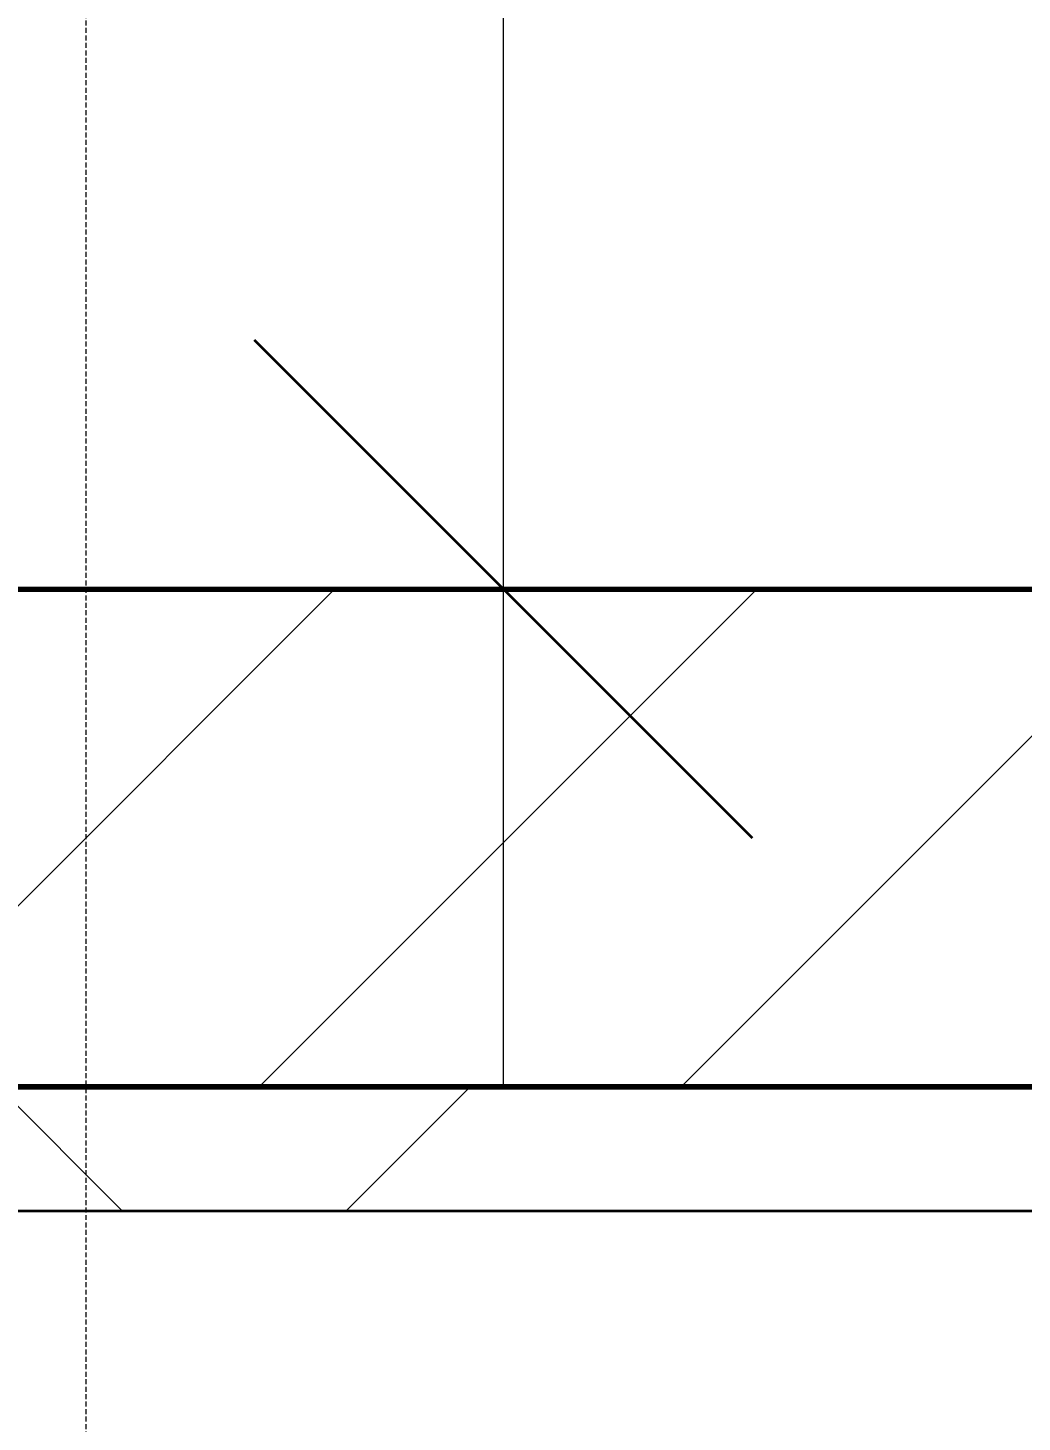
# Model space of a CAD drawing. Header units: millimetres. Extents: x -853228 to -774636, y -17776 to 22455.
# Drawn here: x -824216 to -823816, y 7809 to 8370 of the extents above; entities that cross this region are included whole.
import ezdxf

# ---------------------------------------------------------------- set-up
doc = ezdxf.new("R2010")
doc.units = ezdxf.units.MM
doc.linetypes.add('DPA_Hidden 50', pattern=[3, 2, -1])
for name, color, linetype, lineweight in [('A-ANNO-DIMS', 1, 'Continuous', 9), ('A-ANNO-DIMS-100', 1, 'Continuous', 9), ('A-DETL', 1, 'Continuous', 70), ('A-GLAZ-CURT', 2, 'Continuous', 9), ('A-WALL', 5, 'Continuous', 35), ('A-WALL-FNSH', 2, 'Continuous', 35), ('A-WALL-PATT', 1, 'Continuous', 35)]:
    doc.layers.add(name, color=color, linetype=linetype, lineweight=lineweight)
doc.styles.add('Arial_2', font='arial.ttf', dxfattribs={"height": 300})
doc.dimstyles.new('DPA-DIM-3_0_T-T', dxfattribs={"dimscale": 304.8, "dimtxt": 306.07782, "dimasz": 0.656168, "dimexe": 0.656168, "dimexo": 0.0625, "dimgap": 0.164042, "dimtad": 1, "dimdec": 0, "dimzin": 0, "dimdsep": 46, "dimtxsty": 'Arial_2', "dimblk1": 'OBLIQUE', "dimblk2": 'OBLIQUE', "dimsah": 1, "dimcen": 0.09, "dimdle": 0.656168, "dimadec": 8, "dimazin": 0, "dimtfac": 1, "dimtdec": 4, "dimtix": 1, "dimtmove": 0, "dimatfit": 3, "dimfxl": 1.312336, "dimfxlon": 1, "dimtvp": 1, "dimtolj": 1, "dimtzin": 0, "dimarcsym": 2})

# ---------------------------------------------------------------- blocks, each defined once
blk = doc.blocks.new('PPLS-PP19_Custom Tile Pattern - Custom Tile Pattern-V48-4281-01 ENLARGED LOWER PLATFORM LEVEL - REFLECTED CEILING PLAN - SHEET 2')
at = {"layer": 'A-GLAZ-CURT'}
for p, q in [((-300, 0), (300, 0)), ((300, 0), (-300, 0)), ((195.99, 0), (213.31, 0)), ((213.31, 0), (195.99, 0)), ((230.06, 0), (300, 0)), ((-300, -50), (300, -50)), ((300, -50), (-300, -50))]:
    blk.add_line(p, q, dxfattribs=at)
for points, knots in [([(-150.34, 0), (-150.07, 0), (-147.75, 0), (-142.6, 0), (-127.26, 0), (-107.3, 0), (-90.42, 0), (-75.26, 0), (-68.41, 0), (-65.12, 0), (-63.63, 0)], [-4948.728362, -4948.728362, -4948.728362, -4948.728362, -4883.323924, -4440.880425, -4054.690705, -3793.097032, -3402.597032, -3144.956779, -3050.982048, -2969.237017, -2969.237017, -2969.237017, -2969.237017]), ([(-26.75, 0), (-27.82, 0), (-36.18, 0), (-53.55, 0), (-78.2, 0), (-110.94, 0), (-130.52, 0), (-147.74, 0), (-149.07, 0)], [-8718.362214, -8718.362214, -8718.362214, -8718.362214, -8532.293389, -8073.216054, -7508.296369, -7004.680444, -6449.282163, -6277.220794, -6277.220794, -6277.220794, -6277.220794]), ([(-134.15, 0), (-133.32, 0), (-130.31, 0), (-117.33, 0), (-92.04, 0), (-74.02, 0), (-62.74, 0), (-60.36, 0), (-59.97, 0)], [-7657.439573, -7657.439573, -7657.439573, -7657.439573, -7293.749979, -6839.55839, -6236.997189, -5713.340575, -5140.470607, -5006.787413, -5006.787413, -5006.787413, -5006.787413]), ([(-126.5, 0), (-122.44, 0), (-108.71, 0), (-86.68, 0), (-63.44, 0), (-54.4, 0), (-48.53, 0), (-30.79, 0), (-18.03, 0), (8.61, 0), (15.02, 0), (22.91, 0), (31, 0), (39.04, 0), (51.19, 0), (58.74, 0), (61.34, 0), (61.45, 0)], [-5231.017328, -5231.017328, -5231.017328, -5231.017328, -4994.692869, -4542.524482, -4008.285538, -3689.699207, -3546.54457, -3315.260113, -2864.387349, -2439.246196, -2084.094819, -1956.422387, -1818.904206, -1645.594513, -1443.202566, -1228.752106, -1120.932285, -1120.932285, -1120.932285, -1120.932285]), ([(-36.33, 0), (-36.43, 0), (-37.27, 0), (-45.02, 0), (-46.13, 0), (-60.59, 0), (-81.23, 0), (-99.51, 0), (-114.02, 0), (-117.28, 0), (-118.78, 0)], [-1855.773136, -1855.773136, -1855.773136, -1855.773136, -1810.870157, -1672.078046, -1405.135169, -1060.00838, -740.068933, -229.489605, -116.330425, 0, 0, 0, 0]), ([(-36.62, 0), (-36.62, 0), (-40.35, 0), (-44.32, 0), (-58.97, 0), (-85.2, 0), (-107.61, 0), (-116.56, 0), (-117.56, 0)], [-4069.478503, -4069.478503, -4069.478503, -4069.478503, -3858.647035, -3538.256648, -2842.901703, -2193.204658, -1433.981041, -985.49888, -985.49888, -985.49888, -985.49888]), ([(-115.82, 0), (-114.96, 0), (-110.41, 0), (-96.78, 0), (-71.33, 0), (-42.53, 0), (-12.78, 0), (4.23, 0), (9.64, 0), (10.14, 0), (10.18, 0)], [-5724.064692, -5724.064692, -5724.064692, -5724.064692, -5430.283136, -5103.229623, -4799.173296, -4065.652676, -3589.737505, -3285.047089, -3066.359526, -3044.715262, -3044.715262, -3044.715262, -3044.715262]), ([(-18.74, 0), (-21.38, 0), (-28.61, 0), (-40, 0), (-56.24, 0), (-75.59, 0), (-94, 0), (-112.01, 0), (-114.94, 0), (-115.63, 0)], [-2301.2223, -2301.2223, -2301.2223, -2301.2223, -2125.455881, -1792.521578, -1466.981642, -1208.454564, -789.402658, -501.969187, -243.577221, -243.577221, -243.577221, -243.577221]), ([(-87.67, 0), (-86.68, 0), (-80.25, 0), (-71.67, 0), (-65.93, 0), (-65.07, 0)], [-2657.707418, -2657.707418, -2657.707418, -2657.707418, -2605.247022, -2322.099534, -2241.8264, -2241.8264, -2241.8264, -2241.8264]), ([(-63.96, 0), (-64.13, 0), (-72.5, 0), (-80.63, 0), (-86.16, 0)], [-2171.769325, -2171.769325, -2171.769325, -2171.769325, -2007.031671, -1681.3698, -1681.3698, -1681.3698, -1681.3698]), ([(-29.03, 0), (-33.97, 0), (-43.74, 0), (-56.37, 0), (-71.66, 0), (-77.83, 0), (-82.66, 0), (-83.28, 0), (-83.28, 0)], [-2680.714891, -2680.714891, -2680.714891, -2680.714891, -2413.671296, -2161.752162, -2006.592567, -1646.621388, -1424.436217, -1393.971743, -1393.971743, -1393.971743, -1393.971743]), ([(-83.28, 0), (-83.28, 0), (-82.91, 0), (-76.14, 0), (-62.97, 0), (-48.14, 0), (-36.49, 0), (-33.57, 0), (-29.94, 0), (-28.57, 0)], [-1393.4169, -1393.4169, -1393.4169, -1393.4169, -1353.722004, -1274.333717, -1073.56893, -651.549973, -296.515819, -83.513472, 0, 0, 0, 0]), ([(-66.39, 0), (-66.39, 0), (-63.63, 0), (-53.63, 0), (-34.42, 0), (-29.82, 0), (-29.19, 0)], [-2493.31794, -2493.31794, -2493.31794, -2493.31794, -2315.303971, -1809.437387, -963.711516, -666.19313, -666.19313, -666.19313, -666.19313]), ([(31.18, 0), (25.97, 0), (11.99, 0), (-16.92, 0), (-47.42, 0), (-65.77, 0), (-66.37, 0), (-66.38, 0)], [-4496.803627, -4496.803627, -4496.803627, -4496.803627, -4222.080604, -3745.412743, -2981.410125, -2542.574734, -2498.224237, -2498.224237, -2498.224237, -2498.224237]), ([(-63.63, 0), (-61.49, 0), (-57.39, 0), (-54.49, 0), (-45.2, 0), (-40.79, 0), (-40.46, 0), (-40.44, 0)], [-2969.237017, -2969.237017, -2969.237017, -2969.237017, -2851.217951, -2734.127174, -2474.780881, -2410.990208, -2350.645972, -2350.645972, -2350.645972, -2350.645972]), ([(-58.83, 0), (-58.37, 0), (-57.29, 0), (-54.23, 0), (-46.33, 0), (-42.62, 0), (-41.76, 0)], [-4859.52896, -4859.52896, -4859.52896, -4859.52896, -4680.891996, -4469.85053, -4321.566175, -4270.495146, -4270.495146, -4270.495146, -4270.495146]), ([(-51.83, 0), (-51.83, 0), (-51.78, 0), (-47.4, 0), (-46.01, 0), (-40.22, 0), (-36.78, 0)], [-632.814994, -632.814994, -632.814994, -632.814994, -627.965721, -508.377888, -260.442412, 0, 0, 0, 0]), ([(50.22, 0), (45.17, 0), (35.99, 0), (24.07, 0), (12.82, 0), (-2.9, 0), (-20.62, 0), (-32.81, 0), (-44.85, 0), (-51.43, 0), (-51.79, 0)], [-2579.025974, -2579.025974, -2579.025974, -2579.025974, -2313.748533, -2106.613311, -1925.670641, -1617.263037, -1290.787923, -1039.307308, -819.71621, -644.910881, -644.910881, -644.910881, -644.910881]), ([(-41.76, 0), (-39.9, 0), (-37.72, 0), (-36.92, 0), (-36.77, 0)], [-4270.495146, -4270.495146, -4270.495146, -4270.495146, -4161.040818, -4106.245333, -4106.245333, -4106.245333, -4106.245333]), ([(-36.78, 0), (-32.43, 0), (-26.42, 0), (-20.09, 0), (-19.13, 0)], [-6191.144455, -6191.144455, -6191.144455, -6191.144455, -5862.463379, -5804.197927, -5804.197927, -5804.197927, -5804.197927]), ([(-36.29, 0), (-36.29, 0), (-34.66, 0), (-28.88, 0), (-26.95, 0), (-26.54, 0)], [-9150.272121, -9150.272121, -9150.272121, -9150.272121, -9057.163041, -8919.836787, -8834.607043, -8834.607043, -8834.607043, -8834.607043]), ([(30.82, 0), (29.27, 0), (20.14, 0), (3.54, 0), (-16.58, 0), (-34.76, 0), (-36.04, 0)], [-10462.034656, -10462.034656, -10462.034656, -10462.034656, -10363.088938, -9884.23066, -9424.652049, -9182.880979, -9182.880979, -9182.880979, -9182.880979]), ([(-33.34, 0), (-33.34, 0), (-32.93, 0), (-31.16, 0), (-30.52, 0)], [-2415.024266, -2415.024266, -2415.024266, -2415.024266, -2357.633367, -2323.618664, -2323.618664, -2323.618664, -2323.618664]), ([(-18.75, 0), (-24.07, 0), (-30.6, 0), (-31.82, 0), (-32, 0)], [-2988.00694, -2988.00694, -2988.00694, -2988.00694, -2698.150104, -2614.070998, -2614.070998, -2614.070998, -2614.070998]), ([(-30.76, 0), (-30.73, 0), (-29.99, 0), (-23.47, 0), (-15.75, 0), (-15.19, 0)], [-54176.191683, -54176.191683, -54176.191683, -54176.191683, -54157.274271, -53749.15266, -53717.791567, -53717.791567, -53717.791567, -53717.791567]), ([(-30.52, 0), (-27.11, 0), (-17.83, 0), (5.99, 0), (22.06, 0), (37.44, 0), (45.92, 0), (57.76, 0), (64.47, 0), (72.74, 0), (75.22, 0), (76.03, 0), (76.21, 0)], [-2323.618664, -2323.618664, -2323.618664, -2323.618664, -2142.497158, -1716.209403, -1206.526904, -1089.329421, -901.315459, -753.071572, -495.328968, -421.953223, -334.951786, -290.452333, -290.452333, -290.452333, -290.452333]), ([(-18.67, 0), (-18.83, 0), (-21.25, 0), (-25.97, 0), (-29.52, 0), (-30.21, 0)], [-54812.788056, -54812.788056, -54812.788056, -54812.788056, -54789.006179, -54461.685999, -54290.791712, -54290.791712, -54290.791712, -54290.791712]), ([(-28.98, 0), (-28.66, 0), (-27.39, 0), (-24.45, 0), (-22.56, 0)], [-166.548282, -166.548282, -166.548282, -166.548282, -102.06493, 0, 0, 0, 0]), ([(-28.57, 0), (-26.93, 0), (-20.29, 0), (-11.45, 0), (2.08, 0), (13.15, 0), (21.24, 0), (24.62, 0), (24.72, 0), (24.72, 0)], [-5361.429781, -5361.429781, -5361.429781, -5361.429781, -5261.36855, -5050.479954, -4785.90057, -4596.498881, -4445.288762, -4384.376941, -4376.041937, -4376.041937, -4376.041937, -4376.041937]), ([(-22.56, 0), (-20.27, 0), (-17.03, 0), (-11.36, 0), (-7.66, 0), (-6.6, 0), (-6.44, 0)], [-56468.192263, -56468.192263, -56468.192263, -56468.192263, -56344.022017, -56303.229861, -56166.290093, -56124.392176, -56124.392176, -56124.392176, -56124.392176]), ([(-18.73, 0), (-11.21, 0), (10.13, 0), (43.36, 0), (70.92, 0), (82.12, 0), (83.66, 0)], [-5796.096026, -5796.096026, -5796.096026, -5796.096026, -5340.621928, -4573.028122, -4094.177415, -3869.465285, -3869.465285, -3869.465285, -3869.465285]), ([(8.33, 0), (8.19, 0), (7.18, 0), (0.32, 0), (-10.56, 0), (-17.77, 0), (-18.19, 0)], [-3574.286521, -3574.286521, -3574.286521, -3574.286521, -3526.962355, -3285.499107, -2903.012179, -2879.286364, -2879.286364, -2879.286364, -2879.286364]), ([(9.32, 0), (9.08, 0), (7.65, 0), (2.57, 0), (-8.54, 0), (-15.08, 0), (-18.17, 0)], [-2922.926651, -2922.926651, -2922.926651, -2922.926651, -2882.788014, -2720.818881, -2518.50168, -2313.983599, -2313.983599, -2313.983599, -2313.983599]), ([(50.21, 0), (47.33, 0), (38.55, 0), (24.74, 0), (2.78, 0), (-11.9, 0), (-18.01, 0)], [-4255.571509, -4255.571509, -4255.571509, -4255.571509, -4098.545751, -3766.694881, -3333.063701, -3001.340775, -3001.340775, -3001.340775, -3001.340775]), ([(-15.19, 0), (-13.07, 0), (7.48, 0), (42.82, 0), (81.9, 0), (107.18, 0), (118.18, 0)], [-461.142613, -461.142613, -461.142613, -461.142613, -429.606584, -390.253598, -346.313304, -311.894639, -311.894639, -311.894639, -311.894639]), ([(-6.54, 0), (-6.73, 0), (-7.2, 0), (-7.6, 0), (-7.79, 0)], [-56009.792147, -56009.792147, -56009.792147, -56009.792147, -55949.290093, -55895.192118, -55895.192118, -55895.192118, -55895.192118]), ([(-2.63, 0), (-2.47, 0), (-1.22, 0), (4.92, 0), (15.97, 0), (22.54, 0), (24.49, 0)], [-226.825321, -226.825321, -226.825321, -226.825321, -220.269177, -206.416616, -198.214427, -187.717507, -187.717507, -187.717507, -187.717507]), ([(103.09, 0), (101.08, 0), (86.31, 0), (63.34, 0), (35.84, 0), (12, 0), (3.08, 0), (-1.67, 0), (-2.25, 0)], [-375.435014, -375.435014, -375.435014, -375.435014, -369.147452, -330.153101, -307.516438, -285.83788, -246.234814, -234.646884, -234.646884, -234.646884, -234.646884]), ([(24.69, 0), (24.54, 0), (20.99, 0), (15.48, 0), (10.8, 0), (9.63, 0)], [-4368.572414, -4368.572414, -4368.572414, -4368.572414, -4306.476363, -4080.000647, -3772.857994, -3772.857994, -3772.857994, -3772.857994]), ([(18.16, 0), (19.15, 0), (24.25, 0), (25.66, 0), (26.12, 0)], [-5700.113719, -5700.113719, -5700.113719, -5700.113719, -5554.232259, -5302.431367, -5302.431367, -5302.431367, -5302.431367]), ([(114.39, 0), (114.2, 0), (112.08, 0), (105.42, 0), (92.38, 0), (85.59, 0), (74.4, 0), (62.26, 0), (51.85, 0), (43.81, 0), (29.53, 0), (20.67, 0), (18.85, 0), (18.16, 0)], [-8148.58938, -8148.58938, -8148.58938, -8148.58938, -8105.191388, -7723.759874, -7531.75727, -7135.649961, -6924.452779, -6738.82075, -6548.303034, -6314.283804, -6135.05769, -5972.647715, -5832.674503, -5832.674503, -5832.674503, -5832.674503]), ([(27.44, 0), (27.9, 0), (29.54, 0), (38.07, 0), (53.39, 0), (71.67, 0), (84.83, 0), (86.01, 0), (92.51, 0), (94.33, 0)], [-5037.309798, -5037.309798, -5037.309798, -5037.309798, -4887.603822, -4705.298446, -4353.683244, -3960.84581, -3759.045785, -3336.541051, -2783.776468, -2783.776468, -2783.776468, -2783.776468]), ([(27.89, 0), (29.09, 0), (33.4, 0), (42.99, 0), (49.27, 0), (50.12, 0)], [-147.777612, -147.777612, -147.777612, -147.777612, -135.792042, -118.513713, -115.825696, -115.825696, -115.825696, -115.825696]), ([(50.36, 0), (49.26, 0), (43.53, 0), (36.46, 0), (30.82, 0)], [-469.461679, -469.461679, -469.461679, -469.461679, -360.610861, 0, 0, 0, 0]), ([(136.44, 0), (121.66, 0), (86.93, 0), (51.16, 0), (31.18, 0)], [-106.750556, -106.750556, -106.750556, -106.750556, -59.610984, 0, 0, 0, 0]), ([(49.76, 0), (48.84, 0), (45.41, 0), (41.18, 0), (36.02, 0), (35.54, 0), (35.54, 0)], [-336.738185, -336.738185, -336.738185, -336.738185, -334.000314, -326.15566, -319.318397, -317.489778, -317.489778, -317.489778, -317.489778]), ([(36.29, 0), (37.77, 0), (43.72, 0), (48.41, 0), (50.21, 0)], [-314.598523, -314.598523, -314.598523, -314.598523, -305.899624, -299.838748, -299.838748, -299.838748, -299.838748]), ([(50.21, 0), (55.85, 0), (72.93, 0), (98.44, 0), (112.49, 0), (119.12, 0)], [-115.72138, -115.72138, -115.72138, -115.72138, -97.899267, -63.759246, -44.953265, -44.953265, -44.953265, -44.953265]), ([(168.37, 0), (167.68, 0), (162.47, 0), (147.02, 0), (109.77, 0), (76.86, 0), (58.72, 0), (51.59, 0), (50.22, 0)], [-543.375029, -543.375029, -543.375029, -543.375029, -530.793311, -458.593899, -401.860199, -357.622665, -341.267687, -337.195868, -337.195868, -337.195868, -337.195868]), ([(50.22, 0), (53.96, 0), (66.5, 0), (93.35, 0), (111.53, 0), (118.92, 0)], [-299.826406, -299.826406, -299.826406, -299.826406, -287.17622, -249.500363, -203.900213, -203.900213, -203.900213, -203.900213]), ([(76.63, 0), (74.8, 0), (67.65, 0), (58.32, 0), (51.3, 0), (50.25, 0)], [-3095.572228, -3095.572228, -3095.572228, -3095.572228, -2950.589685, -2634.532728, -2579.643523, -2579.643523, -2579.643523, -2579.643523]), ([(70.61, 0), (66.16, 0), (58.85, 0), (51.67, 0), (50.45, 0)], [-4647.237329, -4647.237329, -4647.237329, -4647.237329, -4326.416877, -4259.967552, -4259.967552, -4259.967552, -4259.967552]), ([(53.18, 0), (53.06, 0), (52.66, 0), (51.77, 0), (51.17, 0)], [-622.740158, -622.740158, -622.740158, -622.740158, -566.066452, -498.192126, -498.192126, -498.192126, -498.192126]), ([(61.47, 0), (61.47, 0), (61.21, 0), (54.61, 0), (53.71, 0), (53.56, 0)], [-1113.311073, -1113.311073, -1113.311073, -1113.311073, -1096.402191, -891.204116, -747.28819, -747.28819, -747.28819, -747.28819]), ([(76.22, 0), (75.58, 0), (73.64, 0), (71.05, 0), (70.61, 0)], [-193.634889, -193.634889, -193.634889, -193.634889, -31.537676, 0, 0, 0, 0]), ([(94.4, 0), (94.4, 0), (94.64, 0), (99.11, 0), (108.7, 0), (115.1, 0), (118.63, 0)], [-2348.345796, -2348.345796, -2348.345796, -2348.345796, -2310.419338, -2233.599744, -2052.234781, -1855.850978, -1855.850978, -1855.850978, -1855.850978]), ([(119.21, 0), (118.43, 0), (113.76, 0), (108.04, 0), (103.09, 0)], [-18.881851, -18.881851, -18.881851, -18.881851, -15.488593, 0, 0, 0, 0]), ([(119.05, 0), (116.94, 0), (114, 0), (111.98, 0), (105.66, 0), (105.23, 0), (105.23, 0)], [-9403.781881, -9403.781881, -9403.781881, -9403.781881, -9220.200448, -9012.77275, -8966.157302, -8929.495943, -8929.495943, -8929.495943, -8929.495943]), ([(105.26, 0), (105.52, 0), (111.01, 0), (112.65, 0), (113.59, 0)], [-8920.561005, -8920.561005, -8920.561005, -8920.561005, -8814.835624, -8577.462505, -8577.462505, -8577.462505, -8577.462505]), ([(119.14, 0), (119.2, 0), (124.91, 0), (139.94, 0), (163.31, 0), (185.23, 0), (193.62, 0), (194.69, 0), (194.79, 0)], [-1846.340336, -1846.340336, -1846.340336, -1846.340336, -1843.028543, -1530.39897, -1095.004608, -529.74427, -295.064701, -265.121568, -265.121568, -265.121568, -265.121568]), ([(119.16, 0), (125.39, 0), (131.85, 0), (138.28, 0), (138.53, 0)], [-310.876995, -310.876995, -310.876995, -310.876995, -291.370682, -290.5735, -290.5735, -290.5735, -290.5735]), ([(119.17, 0), (120.56, 0), (128.23, 0), (132.42, 0), (134.6, 0)], [-203.379967, -203.379967, -203.379967, -203.379967, -194.761443, -152.241002, -152.241002, -152.241002, -152.241002]), ([(129.02, 0), (129.02, 0), (124.41, 0), (122.82, 0), (120.54, 0), (119.93, 0)], [-35.386604, -35.386604, -35.386604, -35.386604, -31.430235, -22.807238, -19.969948, -19.969948, -19.969948, -19.969948]), ([(157.9, 0), (156.77, 0), (151.67, 0), (143.29, 0), (134.04, 0), (126.24, 0), (122.19, 0), (120.43, 0), (120.2, 0)], [-10292.955006, -10292.955006, -10292.955006, -10292.955006, -10098.273015, -9847.788484, -9677.714971, -9567.007022, -9453.21225, -9435.208756, -9435.208756, -9435.208756, -9435.208756]), ([(120.21, 0), (121.98, 0), (125.09, 0), (128.63, 0), (128.95, 0)], [-43.933885, -43.933885, -43.933885, -43.933885, -39.050993, -35.895543, -35.895543, -35.895543, -35.895543]), ([(128.58, 0), (128.8, 0), (130.16, 0), (139.26, 0), (152.67, 0), (161.24, 0), (162.19, 0), (162.75, 0)], [-633.326174, -633.326174, -633.326174, -633.326174, -627.736123, -618.981161, -602.094757, -592.980799, -581.414464, -581.414464, -581.414464, -581.414464]), ([(137.1, 0), (136, 0), (133.64, 0), (129.87, 0), (129.11, 0)], [-670.405967, -670.405967, -670.405967, -670.405967, -651.020627, -640.742133, -640.742133, -640.742133, -640.742133]), ([(193.8, 0), (193.33, 0), (190.11, 0), (183.13, 0), (171, 0), (161.95, 0), (161.28, 0), (158.35, 0), (157.85, 0), (157.77, 0)], [-11665.349007, -11665.349007, -11665.349007, -11665.349007, -11565.880756, -11105.624034, -10839.086983, -10768.332124, -10666.779182, -10580.760289, -10550.278881, -10550.278881, -10550.278881, -10550.278881]), ([(300, 0), (286.53, 0), (254.22, 0), (207.11, 0), (177.41, 0), (159.34, 0), (158.33, 0), (158.3, 0)], [-285.253232, -285.253232, -285.253232, -285.253232, -244.693688, -187.987675, -143.776725, -129.632772, -123.352749, -123.352749, -123.352749, -123.352749]), ([(159.07, 0), (159.13, 0), (160.84, 0), (165.21, 0), (174.15, 0), (185.98, 0), (208.82, 0), (219.42, 0), (230.06, 0)], [-115.643202, -115.643202, -115.643202, -115.643202, -114.681583, -87.660824, -65.295536, -41.623857, -24.459831, 0, 0, 0, 0]), ([(162.75, 0), (165.4, 0), (170.91, 0), (172.61, 0), (172.61, 0)], [-111.264224, -111.264224, -111.264224, -111.264224, -56.742688, -19.085662, -19.085662, -19.085662, -19.085662]), ([(247.1, 0), (246.76, 0), (245.04, 0), (238.34, 0), (226.56, 0), (221.1, 0), (200.27, 0), (182.99, 0), (174.27, 0), (169.67, 0), (168.99, 0)], [-9649.085549, -9649.085549, -9649.085549, -9649.085549, -9581.591397, -9406.094246, -9221.510254, -9016.44624, -8717.832359, -8253.978395, -8152.463617, -8069.855175, -8069.855175, -8069.855175, -8069.855175]), ([(215.22, 0), (214.62, 0), (210.55, 0), (203.98, 0), (187.54, 0), (175.3, 0), (169.49, 0)], [-203.825446, -203.825446, -203.825446, -203.825446, -198.527383, -184.406837, -162.427601, -142.916156, -142.916156, -142.916156, -142.916156]), ([(171.51, 0), (176.48, 0), (193.23, 0), (201.73, 0), (208.81, 0), (213.9, 0), (241.96, 0), (266.73, 0), (281.71, 0), (291.71, 0), (296.52, 0), (297.86, 0), (298.09, 0)], [-7971.819559, -7971.819559, -7971.819559, -7971.819559, -7784.112253, -7606.717214, -7289.299508, -7042.621073, -6582.165592, -6068.460911, -5766.029927, -5566.724884, -5280.360606, -5199.253518, -5199.253518, -5199.253518, -5199.253518]), ([(172.07, 0), (177.66, 0), (187.87, 0), (201.08, 0), (207.47, 0), (213.96, 0), (215.11, 0)], [-255.364076, -255.364076, -255.364076, -255.364076, -237.955587, -223.92608, -215.862851, -208.75215, -208.75215, -208.75215, -208.75215]), ([(257.04, 0), (245.5, 0), (229.14, 0), (219.94, 0), (219.02, 0)], [-11776.428611, -11776.428611, -11776.428611, -11776.428611, -11162.864862, -10856.732305, -10856.732305, -10856.732305, -10856.732305]), ([(219.9, 0), (220.86, 0), (227.84, 0), (242.06, 0), (246.54, 0), (246.96, 0)], [-10670.940496, -10670.940496, -10670.940496, -10670.940496, -10511.382485, -9925.173265, -9834.877357, -9834.877357, -9834.877357, -9834.877357]), ([(300, 0), (288.22, 0), (273.96, 0), (259.82, 0), (257.56, 0)], [-12528.858583, -12528.858583, -12528.858583, -12528.858583, -11905.454923, -11785.691348, -11785.691348, -11785.691348, -11785.691348]), ([(284.76, 0), (284.76, 0), (285.09, 0), (287.47, 0), (293.59, 0), (297.76, 0), (300, 0)], [-4110.630118, -4110.630118, -4110.630118, -4110.630118, -4053.389046, -3959.664717, -3862.421465, -3746.95702, -3746.95702, -3746.95702, -3746.95702]), ([(297.38, 0), (295.84, 0), (291.62, 0), (285.38, 0), (284.87, 0)], [-4803.172655, -4803.172655, -4803.172655, -4803.172655, -4358.271401, -4143.037883, -4143.037883, -4143.037883, -4143.037883])]:
    blk.add_open_spline(points, degree=3, knots=knots, dxfattribs=at)
for points in [[(-39.84, 0), (-39.08, 0), (-38.11, 0), (-37.36, 0)], [(-18.72, 0), (-22.09, 0), (-25.54, 0), (-29.03, 0)], [(-13, 0), (-14.11, 0), (-15.57, 0), (-17.68, 0)], [(24.49, 0), (25.23, 0), (25.72, 0), (26.04, 0)], [(80.35, 0), (79.57, 0), (78.27, 0), (76.63, 0)], [(84.06, 0), (83.48, 0), (82.41, 0), (81.72, 0)], [(168.74, 0), (168.74, 0), (169.81, 0), (171.51, 0)], [(195.11, 0), (194.91, 0), (194.44, 0), (193.8, 0)]]:
    blk.add_open_spline(points, degree=3, dxfattribs=at)
blk = doc.blocks.new('PPLS-PP19_Custom Tile Pattern - Custom Tile Pattern-V49-4281-01 ENLARGED LOWER PLATFORM LEVEL - REFLECTED CEILING PLAN - SHEET 2')
at = {"layer": 'A-GLAZ-CURT'}
for p, q in [((-300, 0), (300, 0)), ((300, 0), (-300, 0)), ((-293.07, 0), (-275.75, 0)), ((-275.75, 0), (-293.07, 0)), ((-300, -50), (300, -50)), ((300, -50), (-300, -50))]:
    blk.add_line(p, q, dxfattribs=at)
at = {"layer": 'A-GLAZ-CURT', "flags": 128}
for points in [[(-300, 0), (-291.56, 0), (-283.3, 0), (-275.2, 0), (-267.26, 0), (-259.45, 0)], [(-259.67, 0), (-267.51, 0), (-275.48, 0), (-283.55, 0), (-291.73, 0), (-300, 0)]]:
    blk.add_lwpolyline(points, dxfattribs=at)
at = {"layer": 'A-GLAZ-CURT'}
for points, knots in [([(-300, 0), (-284.65, 0), (-236.57, 0), (-182.5, 0), (-148.38, 0), (-137.08, 0)], [-5323.127839, -5323.127839, -5323.127839, -5323.127839, -4502.809032, -2700.551212, -1552.578953, -1552.578953, -1552.578953, -1552.578953]), ([(-136.12, 0), (-158.77, 0), (-203.29, 0), (-262.56, 0), (-294.48, 0), (-300, 0)], [-17099.181793, -17099.181793, -17099.181793, -17099.181793, -15131.813646, -13729.592194, -13439.944408, -13439.944408, -13439.944408, -13439.944408])]:
    blk.add_open_spline(points, degree=3, knots=knots, dxfattribs=at)
blk = doc.blocks.new('DIMBLOCK17-4281-01 ENLARGED LOWER PLATFORM LEVEL - REFLECTED CEILING PLAN - SHEET 2')
at = {"layer": 'A-ANNO-DIMS-100'}
for p, q in [((-824024.52, 7944.02), (-824024.52, 11894.02)), ((-824424.52, 11694.02), (-823824.52, 11694.02)), ((-824024.52, 11694.02), (-824424.52, 11694.02)), ((-824424.52, 8144.02), (-823824.52, 8144.02)), ((-824024.52, 8144.02), (-824424.52, 8144.02))]:
    blk.add_line(p, q, dxfattribs=at)
at = {"layer": 'A-ANNO-DIMS-100', "lineweight": 35}
for p, q in [((-824024.52, 11694.02), (-824124.52, 11794.02)), ((-824024.52, 11694.02), (-823924.52, 11594.02)), ((-824024.52, 8144.02), (-824124.52, 8244.02)), ((-824024.52, 8144.02), (-823924.52, 8044.02))]:
    blk.add_line(p, q, dxfattribs=at)
at = {"layer": 'A-ANNO-DIMS-100', "color": 0, "insert": (-824463.98, 9457.55), "char_height": 300, "width": 1107.5308, "attachment_point": 1, "rotation": 90, "line_spacing_factor": 0.941778, "style": 'Arial_2'}
blk.add_mtext('3550', dxfattribs=at)
blk = doc.blocks.new('_Oblique')
at = {"color": 0, "linetype": 'ByBlock', "lineweight": -2}
blk.add_line((-0.5, -0.5), (0.5, 0.5), dxfattribs=at)

msp = doc.modelspace()

# ---------------------------------------------------------------- hatches: boundary and pattern name
at = {"layer": 'A-WALL-PATT', "lineweight": 9}
h = msp.add_hatch(dxfattribs=at)
h.set_pattern_fill('FP_2', color=256, style=0, pattern_type=2)
h.set_pattern_definition([(45, (0, 0), (-84.852814, 84.852814), [])])
h.paths.add_polyline_path([(-814007.37, 7944.02), (-814007.37, 8144.02), (-842657.37, 8144.02), (-842657.37, 7944.02), (-826541.23, 7944.02), (-826539.02, 7948.97), (-826527.94, 7944.02), (-814073.76, 7944.02)])
h = msp.add_hatch(dxfattribs=at)
h.set_pattern_fill('FP_3', color=256, style=0, pattern_type=2)
h.set_pattern_definition([(45, (0, 0), (-212.13203, 212.13203), []), (135, (0, 0), (-212.13203, -212.13203), [])])
h.paths.add_polyline_path([(-818486.1, 7894.02), (-817973.34, 7894.02), (-817973.34, 7944.02), (-826527.94, 7944.02), (-826491.55, 7927.76), (-826489.44, 7931.09), (-826482.37, 7934.02), (-826475.3, 7931.09), (-826472.37, 7924.02), (-826472.37, 7919.19), (-826414.53, 7894.02), (-820692.28, 7894.02)])
h.paths.add_polyline_path([(-826582.37, 7894.02), (-826526.34, 7894.02), (-826557.37, 7907.88), (-826541.23, 7944.02), (-834960.89, 7944.02), (-834960.89, 7894.02), (-826621.36, 7894.02)])

# ---------------------------------------------------------------- linework, layer by layer
at = {"layer": 'A-DETL', "color": 55, "linetype": 'DPA_Hidden 50', "lineweight": 9}
msp.add_line((-824192.21, 6561.51), (-824192.21, 8944.02), dxfattribs=at)
at = {"layer": 'A-WALL', "color": 7, "lineweight": 70}
for p, q in [((-825382.37, 8144.02), (-814107.37, 8144.02)), ((-817973.34, 7944.02), (-825382.37, 7944.02)), ((-825382.37, 7944.02), (-817973.34, 7944.02))]:
    msp.add_line(p, q, dxfattribs=at)
at = {"layer": 'A-WALL-FNSH', "color": 250}
msp.add_line((-817973.34, 7894.02), (-825382.37, 7894.02), dxfattribs=at)

# ---------------------------------------------------------------- block references
at = {"layer": 'A-GLAZ-CURT', "rotation": 180}
for name, p in [('PPLS-PP19_Custom Tile Pattern - Custom Tile Pattern-V49-4281-01 ENLARGED LOWER PLATFORM LEVEL - REFLECTED CEILING PLAN - SHEET 2', (-824482.37, 7894.02)), ('PPLS-PP19_Custom Tile Pattern - Custom Tile Pattern-V48-4281-01 ENLARGED LOWER PLATFORM LEVEL - REFLECTED CEILING PLAN - SHEET 2', (-823882.37, 7894.02))]:
    msp.add_blockref(name, p, dxfattribs=at)

# ---------------------------------------------------------------- dimensions: what is measured, and where the dimension line sits
at = {"layer": 'A-ANNO-DIMS'}
dim = msp.add_linear_dim(base=(-824024.52, 11694.02), p1=(-824424.52, 8144.02), p2=(-824424.52, 11694.02), angle=90, dimstyle='DPA-DIM-3_0_T-T', override={"dimpost": '<>', "dimfxl": 3550.002735}, dxfattribs=at)
dim.commit()
dim.dimension.update_dxf_attribs({"geometry": 'DIMBLOCK17-4281-01 ENLARGED LOWER PLATFORM LEVEL - REFLECTED CEILING PLAN - SHEET 2', "text_midpoint": (-824227.79, 9919.02)})

doc.saveas('drawing.dxf')
